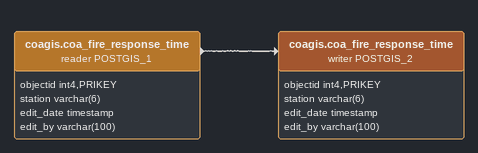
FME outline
coagis.coa_fire_response_time (reader POSTGIS_1)
    attributes: objectid int4,PRIKEY, station varchar(6), edit_date timestamp, edit_by varchar(100)
    -> coagis.coa_fire_response_time (writer POSTGIS_2)
coagis.coa_fire_response_time (writer POSTGIS_2)
    attributes: objectid int4,PRIKEY, station varchar(6), edit_date timestamp, edit_by varchar(100)
